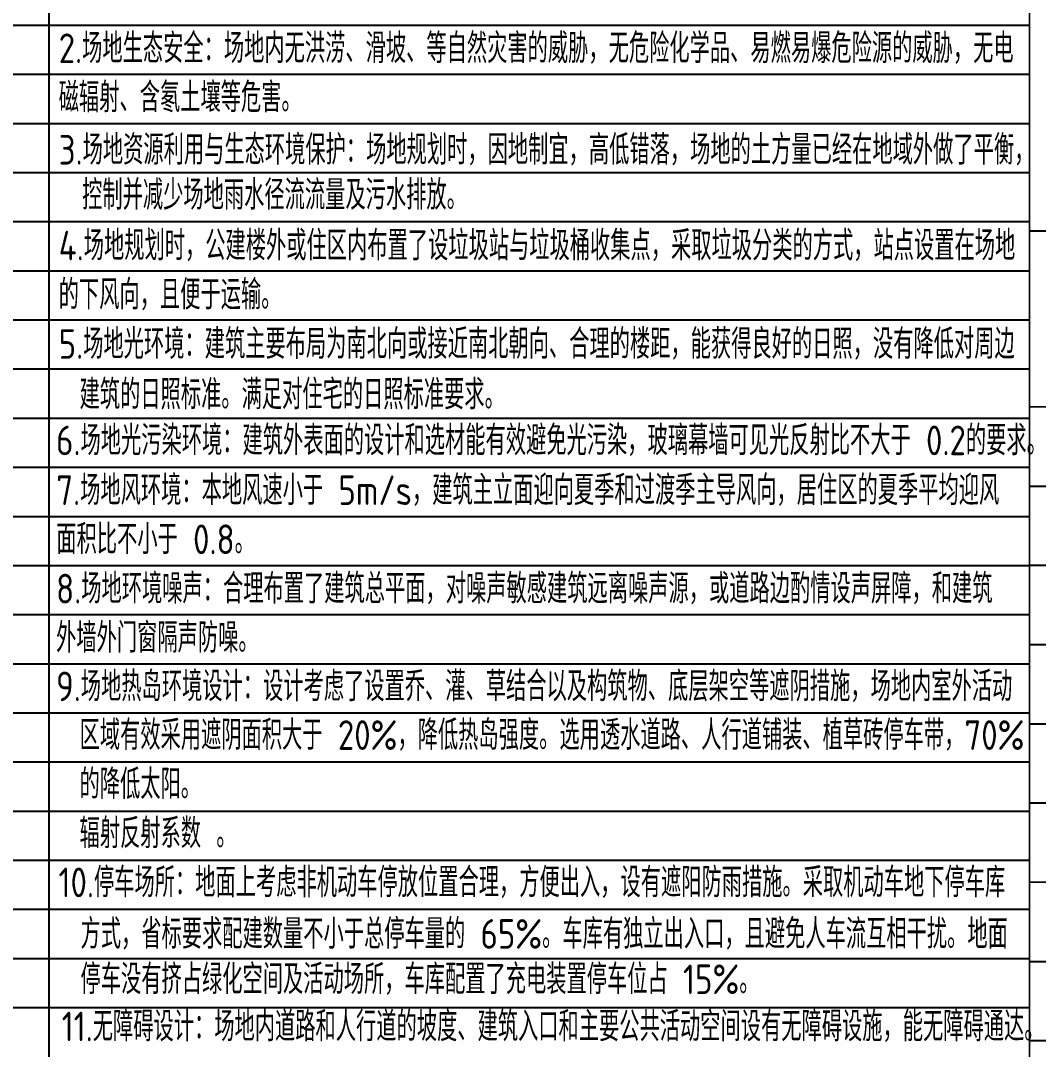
# Model space of a CAD drawing. Extents: x -737978 to 768813, y -372247 to 1140308.
# Drawn here: x -462594 to -446013, y -28425 to -11667 of the extents above; entities that cross this region are included whole.
import ezdxf

# ---------------------------------------------------------------- set-up
doc = ezdxf.new("R2010")
doc.units = 0
doc.header["$LTSCALE"] = 1000
doc.header["$MEASUREMENT"] = 0
doc.layers.get('0').update_dxf_attribs({"linetype": 'CONTINUOUS'})
for name, color, linetype in [('A-ANNO-TABS', 7, 'CONTINUOUS'), ('A-ANNO-TEXT', 7, 'CONTINUOUS'), ('PUB_TITLE', 4, 'CONTINUOUS')]:
    doc.layers.add(name, color=color, linetype=linetype)
doc.styles.add('A-单线字', font='GBENOR', dxfattribs={"bigfont": 'GBCBIG'})

# ---------------------------------------------------------------- blocks, each defined once
blk = doc.blocks.new('TQ1')
at = {"layer": 'PUB_TITLE'}
for p, q in [((-49855, -399055), (-43855, -399055)), ((-49855, -401955), (-43855, -401955)), ((-49855, -402855), (-43855, -402855)), ((-49855, -403755), (-43855, -403755)), ((-49855, -404655), (-43855, -404655)), ((-49855, -405555), (-43855, -405555)), ((-49855, -407355), (-43855, -407355)), ((-49855, -408255), (-43855, -408255))]:
    blk.add_line(p, q, dxfattribs=at)
at = {"layer": 'PUB_TITLE', "const_width": 20}
for points in [[(-49855, -378414), (-49855, -418455)], [(-49855, -401055), (-43855, -401055)], [(-49855, -406455), (-43855, -406455)]]:
    blk.add_lwpolyline(points, dxfattribs=at)

msp = doc.modelspace()

# ---------------------------------------------------------------- linework, layer by layer
at = {"layer": 'A-ANNO-TABS', "color": 8}
msp.add_line((-462132.6, 11458), (-462132.6, -41342), dxfattribs=at)
msp.add_line((-462132.6, 11458), (-462132.6, -41342), dxfattribs=at)
for points in [[(-518157.6, -11742), (-446158.7, -11742)], [(-518157.6, -12542), (-446158.7, -12542)], [(-518157.6, -13342), (-446158.7, -13342)], [(-518157.6, -14142), (-446158.7, -14142)], [(-518157.6, -14942), (-446158.7, -14942)], [(-518157.6, -15742), (-446158.7, -15742)], [(-518157.6, -16542), (-446158.7, -16542)], [(-518157.6, -17342), (-446158.7, -17342)], [(-518157.6, -18142), (-446158.7, -18142)], [(-518157.6, -18942), (-446158.7, -18942)], [(-518157.6, -19742), (-446158.7, -19742)], [(-518157.6, -20542), (-446158.7, -20542)], [(-518157.6, -21342), (-446158.7, -21342)], [(-518157.6, -22142), (-446158.7, -22142)], [(-518157.6, -22942), (-446158.7, -22942)], [(-518157.6, -23742), (-446158.7, -23742)], [(-518157.6, -24542), (-446158.7, -24542)], [(-518157.6, -25342), (-446158.7, -25342)], [(-518157.6, -26142), (-446158.7, -26142)], [(-518157.6, -26942), (-446158.7, -26942)], [(-518157.6, -27742), (-446158.7, -27742)]]:
    msp.add_lwpolyline(points, dxfattribs=at)

# ---------------------------------------------------------------- block references
at = {"xscale": 1.433507481003284, "yscale": 1.433507481003284, "zscale": 1.433507481003284}
msp.add_blockref('TQ1', (-374691.5, 556956.1), dxfattribs=at)

# ---------------------------------------------------------------- texts
at = {"layer": 'A-ANNO-TEXT', "style": 'A-单线字', "width": 0.95}
for s, p in [('2.场地生态安全：场地内无洪涝、滑坡、等自然灾害的威胁，无危险化学品、易燃易爆危险源的威胁，无电', (-461972.9, -12359.1)), ('磁辐射、含氡土壤等危害。 ', (-461972.9, -13159.1)), ('3.场地资源利用与生态环境保护：场地规划时，因地制宜，高低错落，场地的土方量已经在地域外做了平衡，', (-461972.9, -14013.3)), ('控制并减少场地雨水径流流量及污水排放。', (-461591.2, -14748.3)), ('4.场地规划时，公建楼外或住区内布置了设垃圾站与垃圾桶收集点，采取垃圾分类的方式，站点设置在场地', (-461972.9, -15572.6)), ('的下风向，且便于运输。      ', (-461972.9, -16372.6)), ('5.场地光环境：建筑主要布局为南北向或接近南北朝向、合理的楼距，能获得良好的日照，没有降低对周边', (-461972.9, -17176.2)), ('建筑的日照标准。满足对住宅的日照标准要求。', (-461632.8, -17998.7)), ('6.场地光污染环境：建筑外表面的设计和选材能有效避免光污染，玻璃幕墙可见光反射比不大于 0.2的要求。', (-462015.3, -18746)), ('7.场地风环境：本地风速小于 5m/s，建筑主立面迎向夏季和过渡季主导风向，居住区的夏季平均迎风', (-462011.7, -19557.4)), ('面积比不小于 0.8。', (-462011.7, -20357.4)), ('8.场地环境噪声：合理布置了建筑总平面，对噪声敏感建筑远离噪声源，或道路边酌情设声屏障，和建筑', (-462015.3, -21161.1)), ('外墙外门窗隔声防噪。      ', (-462015.3, -21961.1)), ('9.场地热岛环境设计：设计考虑了设置乔、灌、草结合以及构筑物、底层架空等遮阴措施，场地内室外活动', (-462015.3, -22752.9)), ('区域有效采用遮阴面积大于 20%%%，降低热岛强度。选用透水道路、人行道铺装、植草砖停车带，70%%%', (-461632.8, -23546.2)), ('的降低太阳。', (-461632.8, -24346.2)), ('辐射反射系数 。', (-461632.8, -25146.2)), ('10.停车场所：地面上考虑非机动车停放位置合理，方便出入，设有遮阳防雨措施。采取机动车地下停车库', (-461975.7, -25945.6)), ('方式，省标要求配建数量不小于总停车量的 65%%%。车库有独立出入口，且避免人车流互相干扰。地面', (-461617.6, -26784.7)), ('停车没有挤占绿化空间及活动场所，车库配置了充电装置停车位占 15%%%。', (-461617.6, -27523.4)), ('11.无障碍设计：场地内道路和人行道的坡度、建筑入口和主要公共活动空间设有无障碍设施，能无障碍通达。      ', (-461923.5, -28291.9))]:
    msp.add_text(s, height=482.27, rotation=359.99977, dxfattribs=at).set_placement(p)

doc.saveas('drawing.dxf')
